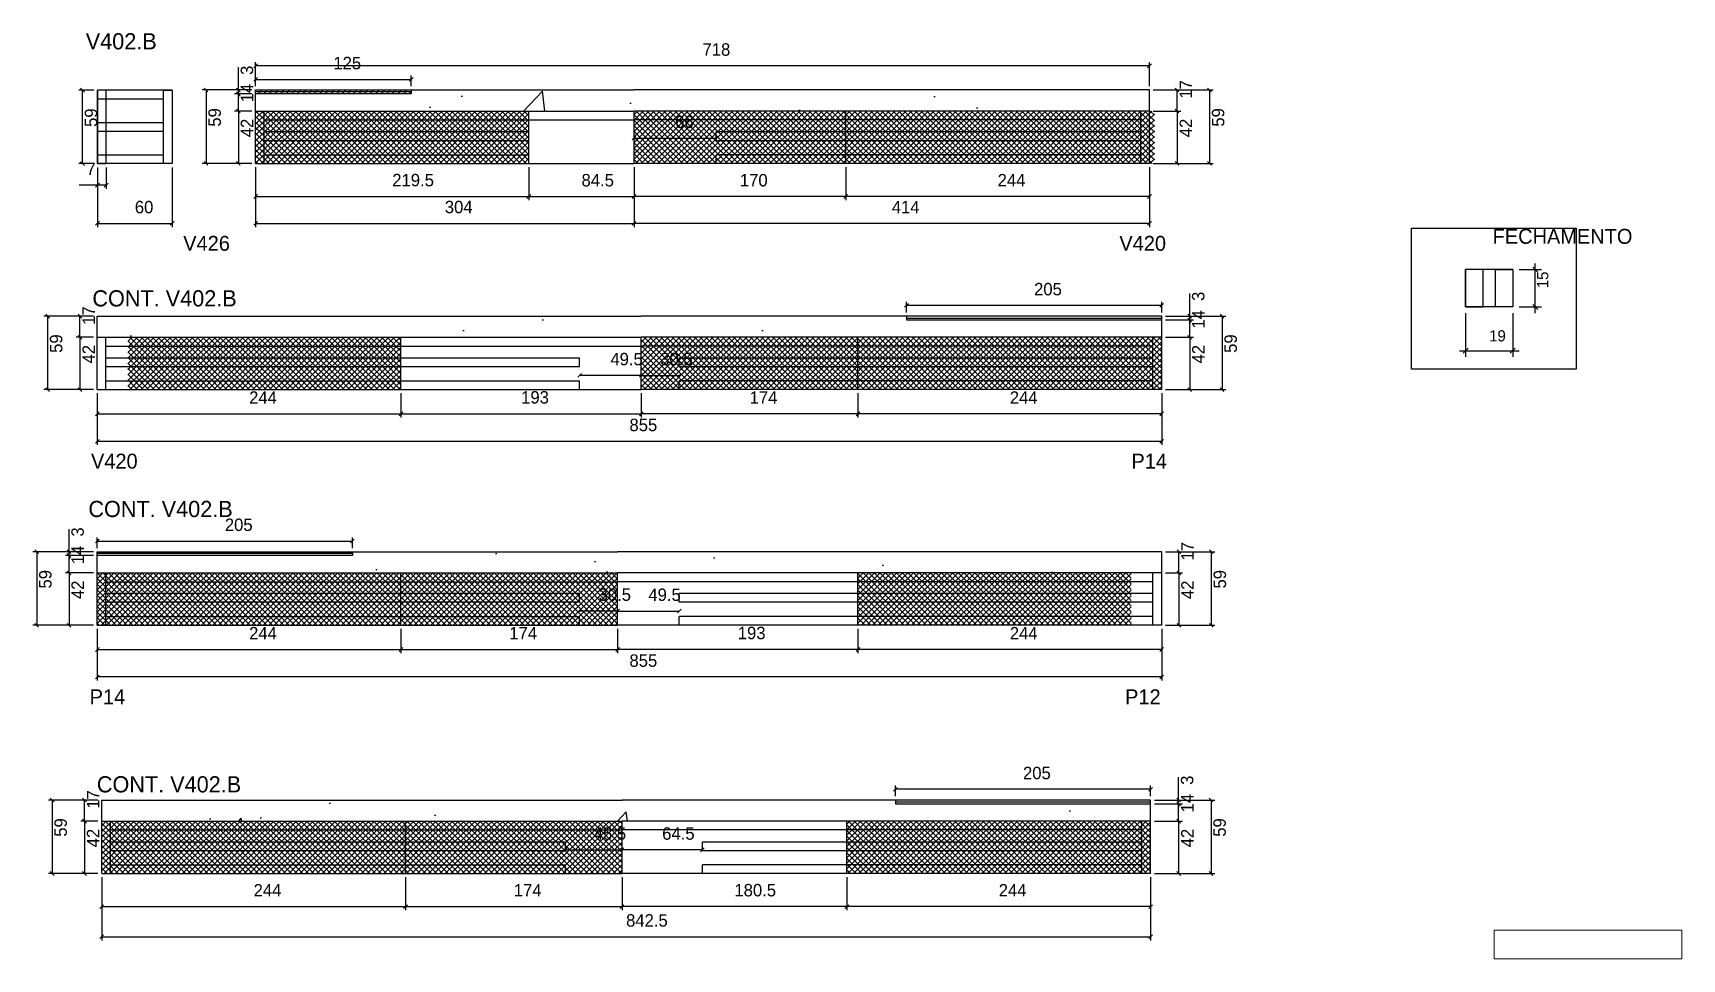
# Model space of a CAD drawing. Header units: metres. Extents: x 3202 to 6124, y 5107 to 5860.
# Drawn here: x 4800 to 6124, y 5107 to 5851 of the extents above; entities that cross this region are included whole.
import ezdxf

# ---------------------------------------------------------------- set-up
doc = ezdxf.new("R2010")
doc.units = ezdxf.units.M
for name, color, linetype in [('00 - FELIPE', 7, 'Continuous'), ('5', 7, 'Continuous'), ('COTA', 7, 'Continuous'), ('Cotas', 7, 'Continuous'), ('Painéis', 7, 'Continuous'), ('REAPROVEITAMENTO', 7, 'Continuous'), ('SARR_2.2x7', 7, 'Continuous'), ('SARR_EDITAR', 7, 'Continuous'), ('TEXTO PILAR', 7, 'Continuous'), ('Texto Seção', 7, 'Continuous')]:
    doc.layers.add(name, color=color, linetype=linetype)

msp = doc.modelspace()

# ---------------------------------------------------------------- hatches: boundary and pattern name
at = {"layer": 'COTA'}
h = msp.add_hatch(dxfattribs=at)
h.set_pattern_fill('AR-CONC')
h.paths.add_polyline_path([(5282.7, 5788.4), (5282.7, 5805.4), (5103.7, 5805.4), (5103.7, 5802.4), (4978.7, 5802.4), (4978.7, 5788.4), (5282.7, 5788.4)])
h = msp.add_hatch(dxfattribs=at)
h.set_pattern_fill('AR-CONC')
h.paths.add_polyline_path([(5282.7, 5805.4), (5282.7, 5788.4), (5696.7, 5788.4), (5696.7, 5805.4), (5282.7, 5805.4)])
h = msp.add_hatch(dxfattribs=at)
h.set_pattern_fill('AR-CONC')
h.paths.add_polyline_path([(5288.5, 5623.7), (4851.5, 5623.7), (4851.5, 5606.7), (5288.5, 5606.7), (5288.5, 5623.7)])
h = msp.add_hatch(dxfattribs=at)
h.set_pattern_fill('AR-CONC')
h.paths.add_polyline_path([(5501.5, 5620.7), (5706.5, 5620.7), (5706.5, 5606.7), (5288.5, 5606.7), (5288.5, 5623.7), (5501.5, 5623.7), (5501.5, 5620.7)])
h = msp.add_hatch(dxfattribs=at)
h.set_pattern_fill('AR-CONC')
h.paths.add_polyline_path([(5056.5, 5431.4), (4851.5, 5431.4), (4851.5, 5417.4), (5269.5, 5417.4), (5269.5, 5434.4), (5056.5, 5434.4), (5056.5, 5431.4)])
h = msp.add_hatch(dxfattribs=at)
h.set_pattern_fill('AR-CONC')
h.paths.add_polyline_path([(5269.5, 5434.4), (5706.5, 5434.4), (5706.5, 5417.4), (5269.5, 5417.4), (5269.5, 5434.4)])
h = msp.add_hatch(dxfattribs=at)
h.set_pattern_fill('AR-CONC')
h.paths.add_polyline_path([(4855.1, 5235), (4855.1, 5218), (5697.6, 5218), (5697.6, 5232), (5492.6, 5232), (5492.6, 5235), (4855.1, 5235)])
at = {"layer": 'REAPROVEITAMENTO'}
h = msp.add_hatch(dxfattribs=at)
h.set_pattern_fill('ANSI31')
h.paths.add_polyline_path([(5103.7, 5802.4), (5103.7, 5805.4), (4978.7, 5805.4), (4978.7, 5802.4), (5103.7, 5802.4)])
h = msp.add_hatch(dxfattribs=at)
h.set_pattern_fill('ANSI37')
h.paths.add_polyline_path([(4978.7, 5788.4), (4978.7, 5746.4), (5198.2, 5746.4), (5198.2, 5788.4), (4978.7, 5788.4)])
h = msp.add_hatch(dxfattribs=at)
h.set_pattern_fill('ANSI37')
h.paths.add_polyline_path([(5282.7, 5788.4), (5282.7, 5746.4), (5700.7, 5746.4), (5700.7, 5788.4), (5282.7, 5788.4)])
h = msp.add_hatch(dxfattribs=at)
h.set_pattern_fill('ANSI37')
h.paths.add_polyline_path([(4876, 5606.7), (4876, 5564.7), (5095.5, 5564.7), (5095.5, 5606.7), (4876, 5606.7)])
h = msp.add_hatch(dxfattribs=at)
h.set_pattern_fill('ANSI37')
h.paths.add_polyline_path([(5288.5, 5606.7), (5288.5, 5564.7), (5706.5, 5564.7), (5706.5, 5606.7), (5288.5, 5606.7)])
h = msp.add_hatch(dxfattribs=at)
h.set_pattern_fill('ANSI37')
h.paths.add_polyline_path([(5269.5, 5417.4), (5269.5, 5375.4), (4851.5, 5375.4), (4851.5, 5417.4), (5269.5, 5417.4)])
h = msp.add_hatch(dxfattribs=at)
h.set_pattern_fill('ANSI37')
h.paths.add_polyline_path([(5682, 5417.4), (5682, 5375.4), (5462.5, 5375.4), (5462.5, 5417.4), (5682, 5417.4)])
h = msp.add_hatch(dxfattribs=at)
h.set_pattern_fill('ANSI37')
h.paths.add_polyline_path([(5273.1, 5218), (5273.1, 5176), (4855.1, 5176), (4855.1, 5218), (5273.1, 5218)])
h = msp.add_hatch(dxfattribs=at)
h.set_pattern_fill('ANSI37')
h.paths.add_polyline_path([(5453.6, 5218), (5453.6, 5176), (5697.6, 5176), (5697.6, 5218), (5453.6, 5218)])

# ---------------------------------------------------------------- linework, layer by layer
at = {"layer": '00 - FELIPE', "color": 0, "lineweight": 25}
for p, q in [((4980.2, 5826.3), (4977.2, 5823.3)), ((5695.2, 5823.3), (5698.2, 5826.3))]:
    msp.add_line(p, q, dxfattribs=at)
at = {"layer": '00 - FELIPE', "color": 4, "lineweight": 25}
for p, q in [((4978.7, 5808.4), (4978.7, 5827.8)), ((5696.7, 5824.8), (4978.7, 5824.8)), ((5696.7, 5808.4), (5696.7, 5827.8))]:
    msp.add_line(p, q, dxfattribs=at)
at = {"layer": 'COTA', "color": 4, "lineweight": 25}
for p, q in [((4964.9, 5805.4), (4964.9, 5823.7)), ((4978.7, 5808.4), (4978.7, 5816.9)), ((5103.7, 5808.4), (5103.7, 5816.9)), ((4848.7, 5805.2), (4836.7, 5805.2)), ((4839.7, 5746.2), (4839.7, 5805.2)), ((4975.7, 5805.4), (4935.9, 5805.4)), ((4938.9, 5805.4), (4938.9, 5746.4)), ((4975.7, 5805.4), (4961.9, 5805.4)), ((4975.7, 5802.4), (4961.9, 5802.4)), ((4975.7, 5802.4), (4961.9, 5802.4)), ((4964.9, 5802.4), (4964.9, 5805.4)), ((4964.9, 5788.4), (4964.9, 5802.4)), ((4964.9, 5802.4), (4964.9, 5799.4)), ((4978.7, 5813.9), (5103.7, 5813.9)), ((5699.7, 5805.4), (5721.9, 5805.4)), ((5699.7, 5805.4), (5747.9, 5805.4)), ((5718.9, 5788.4), (5718.9, 5805.4)), ((5744.9, 5805.4), (5744.9, 5746.4)), ((4975.7, 5788.4), (4961.9, 5788.4)), ((4975.7, 5788.4), (4961.9, 5788.4)), ((4964.9, 5788.4), (4964.9, 5746.4)), ((5699.7, 5788.4), (5721.9, 5788.4)), ((5699.7, 5788.4), (5721.9, 5788.4)), ((5718.9, 5788.4), (5718.9, 5746.4)), ((4848.7, 5746.2), (4836.7, 5746.2)), ((4851.7, 5743.2), (4851.7, 5695.2)), ((4851.7, 5743.2), (4851.7, 5725.9)), ((4858.7, 5743.2), (4858.7, 5725.9)), ((4911.7, 5743.2), (4911.7, 5695.2)), ((4975.7, 5746.4), (4935.9, 5746.4)), ((4975.7, 5746.4), (4961.9, 5746.4)), ((4978.7, 5743.4), (4978.7, 5716.8)), ((4978.7, 5743.4), (4978.7, 5695.2)), ((5198.2, 5743.4), (5198.2, 5716.8)), ((5198.2, 5743.4), (5198.2, 5716.8)), ((5282.7, 5743.4), (5282.7, 5716.8)), ((5282.7, 5743.4), (5282.7, 5695.2)), ((5282.7, 5743.4), (5282.7, 5716.8)), ((5282.7, 5743.4), (5282.7, 5695.2)), ((5452.7, 5743.4), (5452.7, 5716.8)), ((5452.7, 5743.4), (5452.7, 5716.8)), ((5696.7, 5743.4), (5696.7, 5716.8)), ((5696.7, 5743.4), (5696.7, 5695.2)), ((5699.7, 5746.4), (5721.9, 5746.4)), ((5699.7, 5746.4), (5747.9, 5746.4)), ((4851.7, 5728.9), (4837, 5728.9)), ((4858.7, 5728.9), (4851.7, 5728.9)), ((4978.7, 5719.8), (5198.2, 5719.8)), ((5198.2, 5719.8), (5282.7, 5719.8)), ((5452.7, 5719.8), (5282.7, 5719.8)), ((5696.7, 5719.8), (5452.7, 5719.8)), ((4851.7, 5698.2), (4911.7, 5698.2)), ((4978.7, 5698.2), (5282.7, 5698.2)), ((5696.7, 5698.2), (5282.7, 5698.2)), ((5993.5, 5661.1), (6011.5, 5661.1)), ((6006.5, 5626.1), (6006.5, 5666.1)), ((5501.5, 5626.7), (5501.5, 5635.3)), ((5706.5, 5632.3), (5501.5, 5632.3)), ((5706.5, 5626.7), (5706.5, 5635.3)), ((5729, 5623.7), (5729, 5642)), ((5993.5, 5631.1), (6011.5, 5631.1)), ((4848.5, 5623.7), (4808.6, 5623.7)), ((4811.6, 5623.7), (4811.6, 5564.7)), ((4848.5, 5623.7), (4834.6, 5623.7)), ((4837.6, 5606.7), (4837.6, 5623.7)), ((5709.5, 5623.7), (5732, 5623.7)), ((5709.5, 5623.7), (5758, 5623.7)), ((5709.5, 5620.7), (5732, 5620.7)), ((5709.5, 5620.7), (5732, 5620.7)), ((5729, 5620.7), (5729, 5623.7)), ((5729, 5606.7), (5729, 5620.7)), ((5729, 5620.7), (5729, 5617.7)), ((5755, 5623.7), (5755, 5564.7)), ((5950.6, 5626.1), (5950.6, 5590.9)), ((5988.5, 5626.1), (5988.5, 5590.9)), ((4848.5, 5606.7), (4834.6, 5606.7)), ((4848.5, 5606.7), (4834.6, 5606.7)), ((4837.6, 5606.7), (4837.6, 5564.7)), ((5709.5, 5606.7), (5732, 5606.7)), ((5709.5, 5606.7), (5732, 5606.7)), ((5729, 5606.7), (5729, 5564.7)), ((5945.6, 5595.9), (5993.5, 5595.9)), ((4848.5, 5564.7), (4808.6, 5564.7)), ((4848.5, 5564.7), (4834.6, 5564.7)), ((5709.5, 5564.7), (5732, 5564.7)), ((5709.5, 5564.7), (5758, 5564.7)), ((4851.5, 5561.7), (4851.5, 5542.2)), ((4851.5, 5561.7), (4851.5, 5520.2)), ((5095.5, 5561.7), (5095.5, 5542.2)), ((5095.5, 5561.7), (5095.5, 5542.2)), ((5288.5, 5561.7), (5288.5, 5542.2)), ((5288.5, 5561.7), (5288.5, 5542.2)), ((5462.5, 5561.7), (5462.5, 5542.2)), ((5462.5, 5561.7), (5462.5, 5542.2)), ((5706.5, 5561.7), (5706.5, 5520.2)), ((5706.5, 5561.7), (5706.5, 5542.2)), ((4851.5, 5545.2), (5095.5, 5545.2)), ((5095.5, 5545.2), (5288.5, 5545.2)), ((5462.5, 5545.2), (5288.5, 5545.2)), ((5706.5, 5545.2), (5462.5, 5545.2)), ((4851.5, 5523.2), (5706.5, 5523.2)), ((4828.9, 5434.4), (4828.9, 5452.7)), ((4851.5, 5437.4), (4851.5, 5446)), ((5056.5, 5437.4), (5056.5, 5446)), ((4848.5, 5434.4), (4799.9, 5434.4)), ((4802.9, 5434.4), (4802.9, 5375.4)), ((4848.5, 5434.4), (4825.9, 5434.4)), ((4848.5, 5431.4), (4825.9, 5431.4)), ((4848.5, 5431.4), (4825.9, 5431.4)), ((4828.9, 5431.4), (4828.9, 5434.4)), ((4828.9, 5417.4), (4828.9, 5431.4)), ((4828.9, 5431.4), (4828.9, 5428.4)), ((4851.5, 5443), (5056.5, 5443)), ((5709.5, 5434.4), (5723.3, 5434.4)), ((5709.5, 5434.4), (5749.3, 5434.4)), ((5720.3, 5417.4), (5720.3, 5434.4)), ((5746.3, 5434.4), (5746.3, 5375.4)), ((4848.5, 5417.4), (4825.9, 5417.4)), ((4848.5, 5417.4), (4825.9, 5417.4)), ((4828.9, 5417.4), (4828.9, 5375.4)), ((5709.5, 5417.4), (5723.3, 5417.4)), ((5709.5, 5417.4), (5723.3, 5417.4)), ((5720.3, 5417.4), (5720.3, 5375.4)), ((4848.5, 5375.4), (4799.9, 5375.4)), ((4848.5, 5375.4), (4825.9, 5375.4)), ((4851.5, 5372.4), (4851.5, 5330.9)), ((4851.5, 5372.4), (4851.5, 5352.9)), ((5095.5, 5372.4), (5095.5, 5352.9)), ((5095.5, 5372.4), (5095.5, 5352.9)), ((5269.5, 5372.4), (5269.5, 5352.9)), ((5269.5, 5372.4), (5269.5, 5352.9)), ((5462.5, 5372.4), (5462.5, 5352.9)), ((5462.5, 5372.4), (5462.5, 5352.9)), ((5706.5, 5372.4), (5706.5, 5352.9)), ((5706.5, 5372.4), (5706.5, 5330.9)), ((5709.5, 5375.4), (5723.3, 5375.4)), ((5709.5, 5375.4), (5749.3, 5375.4)), ((4851.5, 5355.9), (5095.5, 5355.9)), ((5095.5, 5355.9), (5269.5, 5355.9)), ((5462.5, 5355.9), (5269.5, 5355.9)), ((5706.5, 5355.9), (5462.5, 5355.9)), ((5706.5, 5333.9), (4851.5, 5333.9)), ((5492.6, 5238), (5492.6, 5246.6)), ((5697.6, 5238), (5697.6, 5246.6)), ((5720.1, 5235), (5720.1, 5253.3)), ((4852.1, 5235), (4812.3, 5235)), ((4815.3, 5235), (4815.3, 5176)), ((4852.1, 5235), (4838.3, 5235)), ((4841.3, 5218), (4841.3, 5235)), ((5697.6, 5243.6), (5492.6, 5243.6)), ((5700.6, 5235), (5723.1, 5235)), ((5700.6, 5235), (5749.2, 5235)), ((5700.6, 5232), (5723.1, 5232)), ((5700.6, 5232), (5723.1, 5232)), ((5720.1, 5232), (5720.1, 5235)), ((5720.1, 5218), (5720.1, 5232)), ((5720.1, 5232), (5720.1, 5229)), ((5746.2, 5235), (5746.2, 5176)), ((4852.1, 5218), (4838.3, 5218)), ((4852.1, 5218), (4838.3, 5218)), ((4841.3, 5218), (4841.3, 5176)), ((5700.6, 5218), (5723.1, 5218)), ((5700.6, 5218), (5723.1, 5218)), ((5720.1, 5218), (5720.1, 5176)), ((5227.6, 5195), (5273.1, 5195)), ((5337.6, 5195), (5273.1, 5195)), ((4852.1, 5176), (4812.3, 5176)), ((4852.1, 5176), (4838.3, 5176)), ((4855.1, 5173), (4855.1, 5146.4)), ((4855.1, 5173), (4855.1, 5122.2)), ((5099.1, 5173), (5099.1, 5146.4)), ((5099.1, 5173), (5099.1, 5146.4)), ((5273.1, 5173), (5273.1, 5146.4)), ((5273.1, 5173), (5273.1, 5146.4)), ((5453.6, 5173), (5453.6, 5146.4)), ((5453.6, 5173), (5453.6, 5146.4)), ((5697.6, 5173), (5697.6, 5122.2)), ((5697.6, 5173), (5697.6, 5146.4)), ((5700.6, 5176), (5723.1, 5176)), ((5700.6, 5176), (5749.2, 5176)), ((4855.1, 5149.4), (5099.1, 5149.4)), ((5099.1, 5149.4), (5273.1, 5149.4)), ((5453.6, 5149.4), (5273.1, 5149.4)), ((5697.6, 5149.4), (5453.6, 5149.4)), ((4855.1, 5125.2), (5697.6, 5125.2))]:
    msp.add_line(p, q, dxfattribs=at)
at = {"layer": 'COTA', "color": 0, "lineweight": 25}
for p, q in [((4980.2, 5815.4), (4977.2, 5812.4)), ((5102.2, 5812.4), (5105.2, 5815.4)), ((4841.2, 5803.7), (4838.2, 5806.7)), ((4940.4, 5803.9), (4937.4, 5806.9)), ((4963.4, 5806.9), (4966.4, 5803.9)), ((4966.4, 5800.9), (4963.4, 5803.9)), ((4966.4, 5800.9), (4963.4, 5803.9)), ((5720.4, 5803.9), (5717.4, 5806.9)), ((5746.4, 5803.9), (5743.4, 5806.9)), ((4966.4, 5786.9), (4963.4, 5789.9)), ((4963.4, 5789.9), (4966.4, 5786.9)), ((5720.4, 5786.9), (5717.4, 5789.9)), ((5717.4, 5789.9), (5720.4, 5786.9)), ((4838.2, 5747.7), (4841.2, 5744.7)), ((4937.4, 5747.9), (4940.4, 5744.9)), ((4963.4, 5747.9), (4966.4, 5744.9)), ((5717.4, 5747.9), (5720.4, 5744.9)), ((5743.4, 5747.9), (5746.4, 5744.9)), ((4853.2, 5730.4), (4850.2, 5727.4)), ((4857.2, 5727.4), (4860.2, 5730.4)), ((4980.2, 5721.3), (4977.2, 5718.3)), ((5196.7, 5718.3), (5199.7, 5721.3)), ((5199.7, 5721.3), (5196.7, 5718.3)), ((5281.2, 5718.3), (5284.2, 5721.3)), ((5284.2, 5721.3), (5281.2, 5718.3)), ((5454.2, 5721.3), (5451.2, 5718.3)), ((5451.2, 5718.3), (5454.2, 5721.3)), ((5695.2, 5718.3), (5698.2, 5721.3)), ((4853.2, 5699.7), (4850.2, 5696.7)), ((4910.2, 5696.7), (4913.2, 5699.7)), ((4980.2, 5699.7), (4977.2, 5696.7)), ((5281.2, 5696.7), (5284.2, 5699.7)), ((5284.2, 5699.7), (5281.2, 5696.7)), ((5695.2, 5696.7), (5698.2, 5699.7)), ((5503, 5633.8), (5500, 5630.8)), ((5705, 5630.8), (5708, 5633.8)), ((4813.1, 5622.2), (4810.1, 5625.2)), ((4839.1, 5622.2), (4836.1, 5625.2)), ((5727.5, 5625.2), (5730.5, 5622.2)), ((5730.5, 5619.2), (5727.5, 5622.2)), ((5730.5, 5619.2), (5727.5, 5622.2)), ((5756.5, 5622.2), (5753.5, 5625.2)), ((4839.1, 5605.2), (4836.1, 5608.2)), ((4836.1, 5608.2), (4839.1, 5605.2)), ((5730.5, 5605.2), (5727.5, 5608.2)), ((5727.5, 5608.2), (5730.5, 5605.2)), ((4810.1, 5566.2), (4813.1, 5563.2)), ((4836.1, 5566.2), (4839.1, 5563.2)), ((5727.5, 5566.2), (5730.5, 5563.2)), ((5753.5, 5566.2), (5756.5, 5563.2)), ((4853, 5546.7), (4850, 5543.7)), ((5094, 5543.7), (5097, 5546.7)), ((5097, 5546.7), (5094, 5543.7)), ((5287, 5543.7), (5290, 5546.7)), ((5290, 5546.7), (5287, 5543.7)), ((5464, 5546.7), (5461, 5543.7)), ((5461, 5543.7), (5464, 5546.7)), ((5705, 5543.7), (5708, 5546.7)), ((4853, 5524.7), (4850, 5521.7)), ((5705, 5521.7), (5708, 5524.7)), ((4853, 5444.5), (4850, 5441.5)), ((5055, 5441.5), (5058, 5444.5)), ((4804.4, 5432.9), (4801.4, 5435.9)), ((4827.4, 5435.9), (4830.4, 5432.9)), ((4830.4, 5429.9), (4827.4, 5432.9)), ((4830.4, 5429.9), (4827.4, 5432.9)), ((5721.8, 5432.9), (5718.8, 5435.9)), ((5747.8, 5432.9), (5744.8, 5435.9)), ((4830.4, 5415.9), (4827.4, 5418.9)), ((4827.4, 5418.9), (4830.4, 5415.9)), ((5721.8, 5415.9), (5718.8, 5418.9)), ((5718.8, 5418.9), (5721.8, 5415.9)), ((4801.4, 5376.9), (4804.4, 5373.9)), ((4827.4, 5376.9), (4830.4, 5373.9)), ((5718.8, 5376.9), (5721.8, 5373.9)), ((5744.8, 5376.9), (5747.8, 5373.9)), ((4853, 5357.4), (4850, 5354.4)), ((5094, 5354.4), (5097, 5357.4)), ((5097, 5357.4), (5094, 5354.4)), ((5271, 5357.4), (5268, 5354.4)), ((5268, 5354.4), (5271, 5357.4)), ((5464, 5357.4), (5461, 5354.4)), ((5461, 5354.4), (5464, 5357.4)), ((5705, 5354.4), (5708, 5357.4)), ((4853, 5335.4), (4850, 5332.4)), ((5705, 5332.4), (5708, 5335.4)), ((4816.8, 5233.5), (4813.8, 5236.5)), ((4842.8, 5233.5), (4839.8, 5236.5)), ((5494.1, 5245.1), (5491.1, 5242.1)), ((5696.1, 5242.1), (5699.1, 5245.1)), ((5718.6, 5236.5), (5721.6, 5233.5)), ((5721.6, 5230.5), (5718.6, 5233.5)), ((5721.6, 5230.5), (5718.6, 5233.5)), ((5747.7, 5233.5), (5744.7, 5236.5)), ((4842.8, 5216.5), (4839.8, 5219.5)), ((4839.8, 5219.5), (4842.8, 5216.5)), ((5721.6, 5216.5), (5718.6, 5219.5)), ((5718.6, 5219.5), (5721.6, 5216.5)), ((5229.1, 5196.5), (5226.1, 5193.5)), ((5271.6, 5193.5), (5274.6, 5196.5)), ((5274.6, 5196.5), (5271.6, 5193.5)), ((5336.1, 5193.5), (5339.1, 5196.5)), ((4813.8, 5177.5), (4816.8, 5174.5)), ((4839.8, 5177.5), (4842.8, 5174.5)), ((5718.6, 5177.5), (5721.6, 5174.5)), ((5744.7, 5177.5), (5747.7, 5174.5)), ((4856.6, 5150.9), (4853.6, 5147.9)), ((5097.6, 5147.9), (5100.6, 5150.9)), ((5100.6, 5150.9), (5097.6, 5147.9)), ((5271.6, 5147.9), (5274.6, 5150.9)), ((5274.6, 5150.9), (5271.6, 5147.9)), ((5455.1, 5150.9), (5452.1, 5147.9)), ((5452.1, 5147.9), (5455.1, 5150.9)), ((5696.1, 5147.9), (5699.1, 5150.9)), ((4856.6, 5126.7), (4853.6, 5123.7)), ((5696.1, 5123.7), (5699.1, 5126.7))]:
    msp.add_line(p, q, dxfattribs=at)
at = {"layer": 'COTA', "color": 241, "lineweight": 25}
for p, q in [((4978.7, 5788.4), (4978.7, 5802.4)), ((5103.7, 5805.4), (5282.7, 5805.4)), ((5696.7, 5805.4), (5282.7, 5805.4)), ((5696.7, 5788.4), (5696.7, 5805.4)), ((4851.5, 5606.7), (4851.5, 5623.7)), ((4851.5, 5623.7), (5288.5, 5623.7)), ((5501.5, 5623.7), (5288.5, 5623.7)), ((5706.5, 5606.7), (5706.5, 5620.7)), ((4851.5, 5417.4), (4851.5, 5431.4)), ((5056.5, 5434.4), (5269.5, 5434.4)), ((5706.5, 5434.4), (5269.5, 5434.4)), ((5706.5, 5417.4), (5706.5, 5434.4)), ((4855.1, 5218), (4855.1, 5235)), ((4855.1, 5235), (5273.1, 5235)), ((5492.6, 5235), (5273.1, 5235)), ((5697.6, 5218), (5697.6, 5232))]:
    msp.add_line(p, q, dxfattribs=at)
at = {"layer": 'COTA', "color": 0, "lineweight": 25}
for points in [[(6008.5, 5659.1), (6004.5, 5663.1)], [(6004.5, 5633.1), (6008.5, 5629.1)], [(5952.6, 5597.9), (5948.6, 5593.9)], [(5986.5, 5593.9), (5990.5, 5597.9)]]:
    msp.add_lwpolyline(points, dxfattribs=at)
at = {"layer": 'Cotas', "color": 1, "lineweight": 25}
msp.add_lwpolyline([(5907.1, 5694.5), (6039.5, 5694.5), (6039.5, 5581.1), (5907.1, 5581.1)], close=True, dxfattribs=at)
at = {"layer": 'Painéis', "color": 200, "lineweight": 25}
for p, q in [((4911.7, 5805.2), (4851.7, 5805.2)), ((4851.7, 5746.2), (4851.7, 5805.2)), ((4911.7, 5805.2), (4911.7, 5746.2)), ((4978.7, 5788.4), (5282.7, 5788.4)), ((4978.7, 5746.4), (4978.7, 5788.4)), ((5198.2, 5746.4), (5198.2, 5788.4)), ((5282.7, 5746.4), (5282.7, 5788.4)), ((5696.7, 5788.4), (5282.7, 5788.4)), ((5452.7, 5746.4), (5452.7, 5788.4)), ((5696.7, 5746.4), (5696.7, 5788.4)), ((4911.7, 5746.2), (4851.7, 5746.2)), ((4978.7, 5746.4), (5282.7, 5746.4)), ((5696.7, 5746.4), (5282.7, 5746.4)), ((5988.5, 5661.1), (5950.6, 5661.1)), ((5950.6, 5631.1), (5950.6, 5661.1)), ((5988.5, 5661.1), (5988.5, 5631.1)), ((5988.5, 5631.1), (5950.6, 5631.1)), ((4851.5, 5606.7), (5288.5, 5606.7)), ((4851.5, 5564.7), (4851.5, 5606.7)), ((5095.5, 5564.7), (5095.5, 5606.7)), ((5288.5, 5564.7), (5288.5, 5606.7)), ((5706.5, 5606.7), (5288.5, 5606.7)), ((5462.5, 5564.7), (5462.5, 5606.7)), ((5706.5, 5564.7), (5706.5, 5606.7)), ((4851.5, 5564.7), (5288.5, 5564.7)), ((5706.5, 5564.7), (5288.5, 5564.7)), ((4851.5, 5417.4), (5269.5, 5417.4)), ((4851.5, 5375.4), (4851.5, 5417.4)), ((5095.5, 5375.4), (5095.5, 5417.4)), ((5706.5, 5417.4), (5269.5, 5417.4)), ((5269.5, 5375.4), (5269.5, 5417.4)), ((5462.5, 5375.4), (5462.5, 5417.4)), ((5706.5, 5375.4), (5706.5, 5417.4)), ((4851.5, 5375.4), (5269.5, 5375.4)), ((5706.5, 5375.4), (5269.5, 5375.4)), ((4855.1, 5218), (5273.1, 5218)), ((4855.1, 5176), (4855.1, 5218)), ((5099.1, 5176), (5099.1, 5218)), ((5273.1, 5176), (5273.1, 5218)), ((5697.6, 5218), (5273.1, 5218)), ((5453.6, 5176), (5453.6, 5218)), ((5697.6, 5176), (5697.6, 5218)), ((4855.1, 5176), (5273.1, 5176)), ((5697.6, 5176), (5273.1, 5176))]:
    msp.add_line(p, q, dxfattribs=at)
at = {"layer": 'Painéis', "color": 0, "lineweight": 25}
for p, q in [((5284.2, 5768.2), (5281.2, 5765.2)), ((5347.2, 5765.2), (5350.2, 5768.2)), ((5240.5, 5577.6), (5237.5, 5574.6)), ((5287, 5574.6), (5290, 5577.6)), ((5290, 5577.6), (5287, 5574.6)), ((5317.5, 5574.6), (5320.5, 5577.6)), ((5240.5, 5388.3), (5237.5, 5385.3)), ((5271, 5388.3), (5268, 5385.3)), ((5268, 5385.3), (5271, 5388.3)), ((5317.5, 5385.3), (5320.5, 5388.3))]:
    msp.add_line(p, q, dxfattribs=at)
at = {"layer": 'Painéis', "color": 4, "lineweight": 25}
for p, q in [((5282.7, 5766.7), (5348.7, 5766.7)), ((5282.7, 5764.4), (5282.7, 5763.7)), ((5348.7, 5765.4), (5348.7, 5763.7)), ((5288.5, 5577.6), (5288.5, 5579.1)), ((5288.5, 5576.1), (5239, 5576.1)), ((5288.5, 5576.1), (5319, 5576.1)), ((5269.5, 5386.8), (5239, 5386.8)), ((5269.5, 5388.3), (5269.5, 5389.8)), ((5269.5, 5386.8), (5319, 5386.8))]:
    msp.add_line(p, q, dxfattribs=at)
at = {"layer": 'Painéis', "color": 200, "lineweight": 25}
for points in [[(4978.7, 5805.4), (5103.7, 5805.4), (5103.7, 5802.4), (4978.7, 5802.4)], [(5706.5, 5623.7), (5501.5, 5623.7), (5501.5, 5620.7), (5706.5, 5620.7)], [(4851.5, 5434.4), (5056.5, 5434.4), (5056.5, 5431.4), (4851.5, 5431.4)], [(5697.6, 5235), (5492.6, 5235), (5492.6, 5232), (5697.6, 5232)]]:
    msp.add_lwpolyline(points, close=True, dxfattribs=at)
at = {"layer": 'SARR_2.2x7', "color": 40, "lineweight": 25}
for p, q in [((4851.7, 5798.2), (4904.7, 5798.2)), ((4985.7, 5746.4), (4985.7, 5788.4)), ((5689.8, 5746.4), (5689.8, 5788.4)), ((4851.7, 5779.2), (4904.7, 5779.2)), ((4985.7, 5781.4), (5198.2, 5781.4)), ((5198.2, 5781.4), (5282.7, 5781.4)), ((5452.7, 5781.4), (5282.7, 5781.4)), ((5689.8, 5781.4), (5452.7, 5781.4)), ((4851.7, 5772.2), (4904.7, 5772.2)), ((4985.7, 5771.9), (5198.2, 5771.9)), ((4985.7, 5764.9), (5198.2, 5764.9)), ((5348.7, 5771.9), (5452.7, 5771.9)), ((5348.7, 5764.9), (5348.7, 5771.9)), ((5348.7, 5764.9), (5452.7, 5764.9)), ((5452.7, 5771.9), (5689.8, 5771.9)), ((5452.7, 5764.9), (5689.8, 5764.9)), ((4851.7, 5753.2), (4904.7, 5753.2)), ((4985.7, 5753.4), (5198.2, 5753.4)), ((5452.7, 5753.4), (5348.7, 5753.4)), ((5348.7, 5746.4), (5348.7, 5753.4)), ((5689.8, 5753.4), (5452.7, 5753.4)), ((4858.4, 5564.7), (4858.4, 5606.7)), ((5699.5, 5564.7), (5699.5, 5606.7)), ((4858.4, 5599.7), (5095.5, 5599.7)), ((4858.4, 5590.2), (5095.5, 5590.2)), ((5095.5, 5599.7), (5288.5, 5599.7)), ((5095.5, 5590.2), (5239, 5590.2)), ((5239, 5583.2), (5239, 5590.2)), ((5462.5, 5599.7), (5288.5, 5599.7)), ((5319, 5590.2), (5462.5, 5590.2)), ((5319, 5583.2), (5319, 5590.2)), ((5699.5, 5599.7), (5462.5, 5599.7)), ((5462.5, 5590.2), (5699.5, 5590.2)), ((4858.4, 5583.2), (5095.5, 5583.2)), ((5095.5, 5583.2), (5239, 5583.2)), ((5319, 5583.2), (5462.5, 5583.2)), ((5462.5, 5583.2), (5699.5, 5583.2)), ((4858.4, 5571.7), (5095.5, 5571.7)), ((5095.5, 5571.7), (5239, 5571.7)), ((5239, 5564.7), (5239, 5571.7)), ((5462.5, 5571.7), (5319, 5571.7)), ((5319, 5564.7), (5319, 5571.7)), ((5699.5, 5571.7), (5462.5, 5571.7)), ((4858.4, 5375.4), (4858.4, 5417.4)), ((5699.5, 5375.4), (5699.5, 5417.4)), ((4858.4, 5410.4), (5095.5, 5410.4)), ((5095.5, 5410.4), (5269.5, 5410.4)), ((5462.5, 5410.4), (5269.5, 5410.4)), ((5699.5, 5410.4), (5462.5, 5410.4)), ((5095.5, 5400.9), (4858.4, 5400.9)), ((5095.5, 5393.9), (4858.4, 5393.9)), ((5239, 5400.9), (5095.5, 5400.9)), ((5239, 5393.9), (5095.5, 5393.9)), ((5239, 5393.9), (5239, 5400.9)), ((5319, 5393.9), (5319, 5400.9)), ((5462.5, 5400.9), (5319, 5400.9)), ((5462.5, 5393.9), (5319, 5393.9)), ((5699.5, 5400.9), (5462.5, 5400.9)), ((5699.5, 5393.9), (5462.5, 5393.9)), ((4858.4, 5382.4), (5095.5, 5382.4)), ((5095.5, 5382.4), (5239, 5382.4)), ((5239, 5375.4), (5239, 5382.4)), ((5319, 5375.4), (5319, 5382.4)), ((5462.5, 5382.4), (5319, 5382.4)), ((5699.5, 5382.4), (5462.5, 5382.4)), ((4862.1, 5176), (4862.1, 5218)), ((4862.1, 5211), (5099.1, 5211)), ((5099.1, 5211), (5273.1, 5211)), ((5453.6, 5211), (5273.1, 5211)), ((5690.6, 5211), (5453.6, 5211)), ((5690.6, 5176), (5690.6, 5218)), ((4862.1, 5201.5), (5099.1, 5201.5)), ((4862.1, 5194.5), (5099.1, 5194.5)), ((5099.1, 5201.5), (5227.6, 5201.5)), ((5099.1, 5194.5), (5227.6, 5194.5)), ((5227.6, 5194.5), (5227.6, 5201.5)), ((5337.6, 5201.5), (5453.6, 5201.5)), ((5337.6, 5194.5), (5337.6, 5201.5)), ((5337.6, 5194.5), (5453.6, 5194.5)), ((5453.6, 5201.5), (5690.6, 5201.5)), ((5453.6, 5194.5), (5690.6, 5194.5)), ((4862.1, 5183), (5099.1, 5183)), ((5099.1, 5183), (5227.6, 5183)), ((5227.6, 5176), (5227.6, 5183)), ((5453.6, 5183), (5337.6, 5183)), ((5337.6, 5176), (5337.6, 5183)), ((5690.6, 5183), (5453.6, 5183))]:
    msp.add_line(p, q, dxfattribs=at)
for points in [[(4858.7, 5805.2), (4851.7, 5805.2), (4851.7, 5746.2), (4858.7, 5746.2)], [(4904.7, 5805.2), (4911.7, 5805.2), (4911.7, 5746.2), (4904.7, 5746.2)], [(5964.6, 5661.1), (5950.6, 5661.1), (5950.6, 5631.1), (5964.6, 5631.1)], [(5974.5, 5661.1), (5988.5, 5661.1), (5988.5, 5631.1), (5974.5, 5631.1)]]:
    msp.add_lwpolyline(points, close=True, dxfattribs=at)
at = {"layer": 'SARR_EDITAR', "color": 141, "lineweight": 25}
for p, q in [((5103.7, 5803.9), (4978.7, 5803.9)), ((5501.5, 5622.2), (5706.5, 5622.2)), ((5056.5, 5432.9), (4851.5, 5432.9)), ((5492.6, 5233.5), (5697.6, 5233.5))]:
    msp.add_line(p, q, dxfattribs=at)
at = {"layer": 'Texto Seção', "color": 7, "lineweight": 15}
msp.add_lwpolyline([(5973.6, 5130.5), (6124.4, 5130.5), (6124.4, 5107.3), (5973.6, 5107.3)], close=True, dxfattribs=at)

# ---------------------------------------------------------------- texts
at = {"layer": '00 - FELIPE', "color": 240, "lineweight": 25}
msp.add_text('718', height=10, dxfattribs=at).set_placement((5337.7, 5832.9))
at = {"layer": '5', "color": 5, "lineweight": 25}
for s, rotation, p in [('V426', 0, (4920.6, 5676.2)), ('V420', 360, (5672.5, 5676.2)), ('V420', 0, (4846.5, 5501.2)), ('P14', 360, (5682.2, 5501.2)), ('P14', 0, (4845.4, 5311.9)), ('P12', 360, (5677.1, 5311.9))]:
    msp.add_text(s, height=12, rotation=rotation, dxfattribs=at).set_placement(p)
at = {"layer": 'COTA', "color": 240, "lineweight": 25}
for s, height, p in [('125', 10, (5041.2, 5822)), ('7', 10, (4842.8, 5737)), ('219.5', 10, (5088.5, 5728)), ('84.5', 10, (5240.5, 5727.9)), ('170', 10, (5367.7, 5727.9)), ('244', 10, (5574.7, 5727.9)), ('60', 10, (4881.7, 5706.3)), ('304', 10, (5130.7, 5706.4)), ('414', 10, (5489.7, 5706.3)), ('205', 10, (5604, 5640.4)), ('19', 9, (5969.5, 5603.4)), ('244', 10, (4973.5, 5553.3)), ('193', 10, (5192, 5553.5)), ('174', 10, (5375.5, 5553.3)), ('244', 10, (5584.5, 5553.3)), ('855', 10, (5279, 5531.3)), ('205', 10, (4954, 5451.1)), ('244', 10, (4973.5, 5364)), ('174', 10, (5182.5, 5364)), ('193', 10, (5366, 5364.2)), ('244', 10, (5584.5, 5364)), ('855', 10, (5279, 5342)), ('205', 10, (5595.1, 5251.7)), ('45.5', 10, (5250.3, 5203.1)), ('64.5', 10, (5305.3, 5203.1)), ('244', 10, (4977.1, 5157.5)), ('174', 10, (5186.1, 5157.5)), ('180.5', 10, (5363.3, 5157.6)), ('244', 10, (5575.6, 5157.5)), ('842.5', 10, (5276.3, 5133.3))]:
    msp.add_text(s, height=height, dxfattribs=at).set_placement(p)
for s, height, p in [('3', 10, (4976.7, 5817.5)), ('14', 10, (4976.8, 5795.4)), ('17', 10, (5730.9, 5798.4)), ('59', 10, (4851.5, 5775.7)), ('59', 10, (4950.8, 5775.9)), ('59', 10, (5756.8, 5775.9)), ('42', 10, (4976.8, 5767.4)), ('42', 10, (5730.9, 5767.4)), ('15', 9, (6017, 5646.1)), ('3', 10, (5740.8, 5635.9)), ('17', 10, (4849.6, 5616.7)), ('14', 10, (5740.9, 5613.7)), ('59', 10, (4823.5, 5594.2)), ('59', 10, (5766.9, 5594.2)), ('42', 10, (4849.6, 5585.7)), ('42', 10, (5740.9, 5585.7)), ('3', 10, (4840.7, 5446.6)), ('14', 10, (4840.8, 5424.4)), ('17', 10, (5732.2, 5427.4)), ('59', 10, (4814.8, 5404.9)), ('59', 10, (5758.2, 5404.9)), ('42', 10, (4840.8, 5396.4)), ('42', 10, (5732.2, 5396.4)), ('3', 10, (5731.9, 5247.2)), ('17', 10, (4853.2, 5228)), ('14', 10, (5732.1, 5225)), ('59', 10, (4827.1, 5205.5)), ('59', 10, (5758, 5205.5)), ('42', 10, (4853.2, 5197)), ('42', 10, (5732.1, 5197))]:
    msp.add_text(s, height=height, rotation=90, dxfattribs=at).set_placement(p)
at = {"layer": 'Painéis', "color": 240, "lineweight": 25}
for s, p in [('66', (5315.7, 5774.8)), ('49.5', (5263.7, 5584.2)), ('30.5', (5303.7, 5584.3)), ('30.5', (5254.2, 5395)), ('49.5', (5294.2, 5394.9))]:
    msp.add_text(s, height=10, dxfattribs=at).set_placement(p)
at = {"layer": 'TEXTO PILAR', "color": 3, "lineweight": 15}
msp.add_text('FECHAMENTO', height=12, dxfattribs=at).set_placement((5972.3, 5681.8))
at = {"layer": 'Texto Seção', "color": 7, "lineweight": 15}
for s, p in [('V402.B', (4842.3, 5838)), ('CONT. V402.B', (4847.6, 5631.5)), ('CONT. V402.B', (4844.4, 5462.3)), ('CONT. V402.B', (4851.2, 5241.1))]:
    msp.add_text(s, height=13, dxfattribs=at).set_placement(p)

doc.saveas('drawing.dxf')
